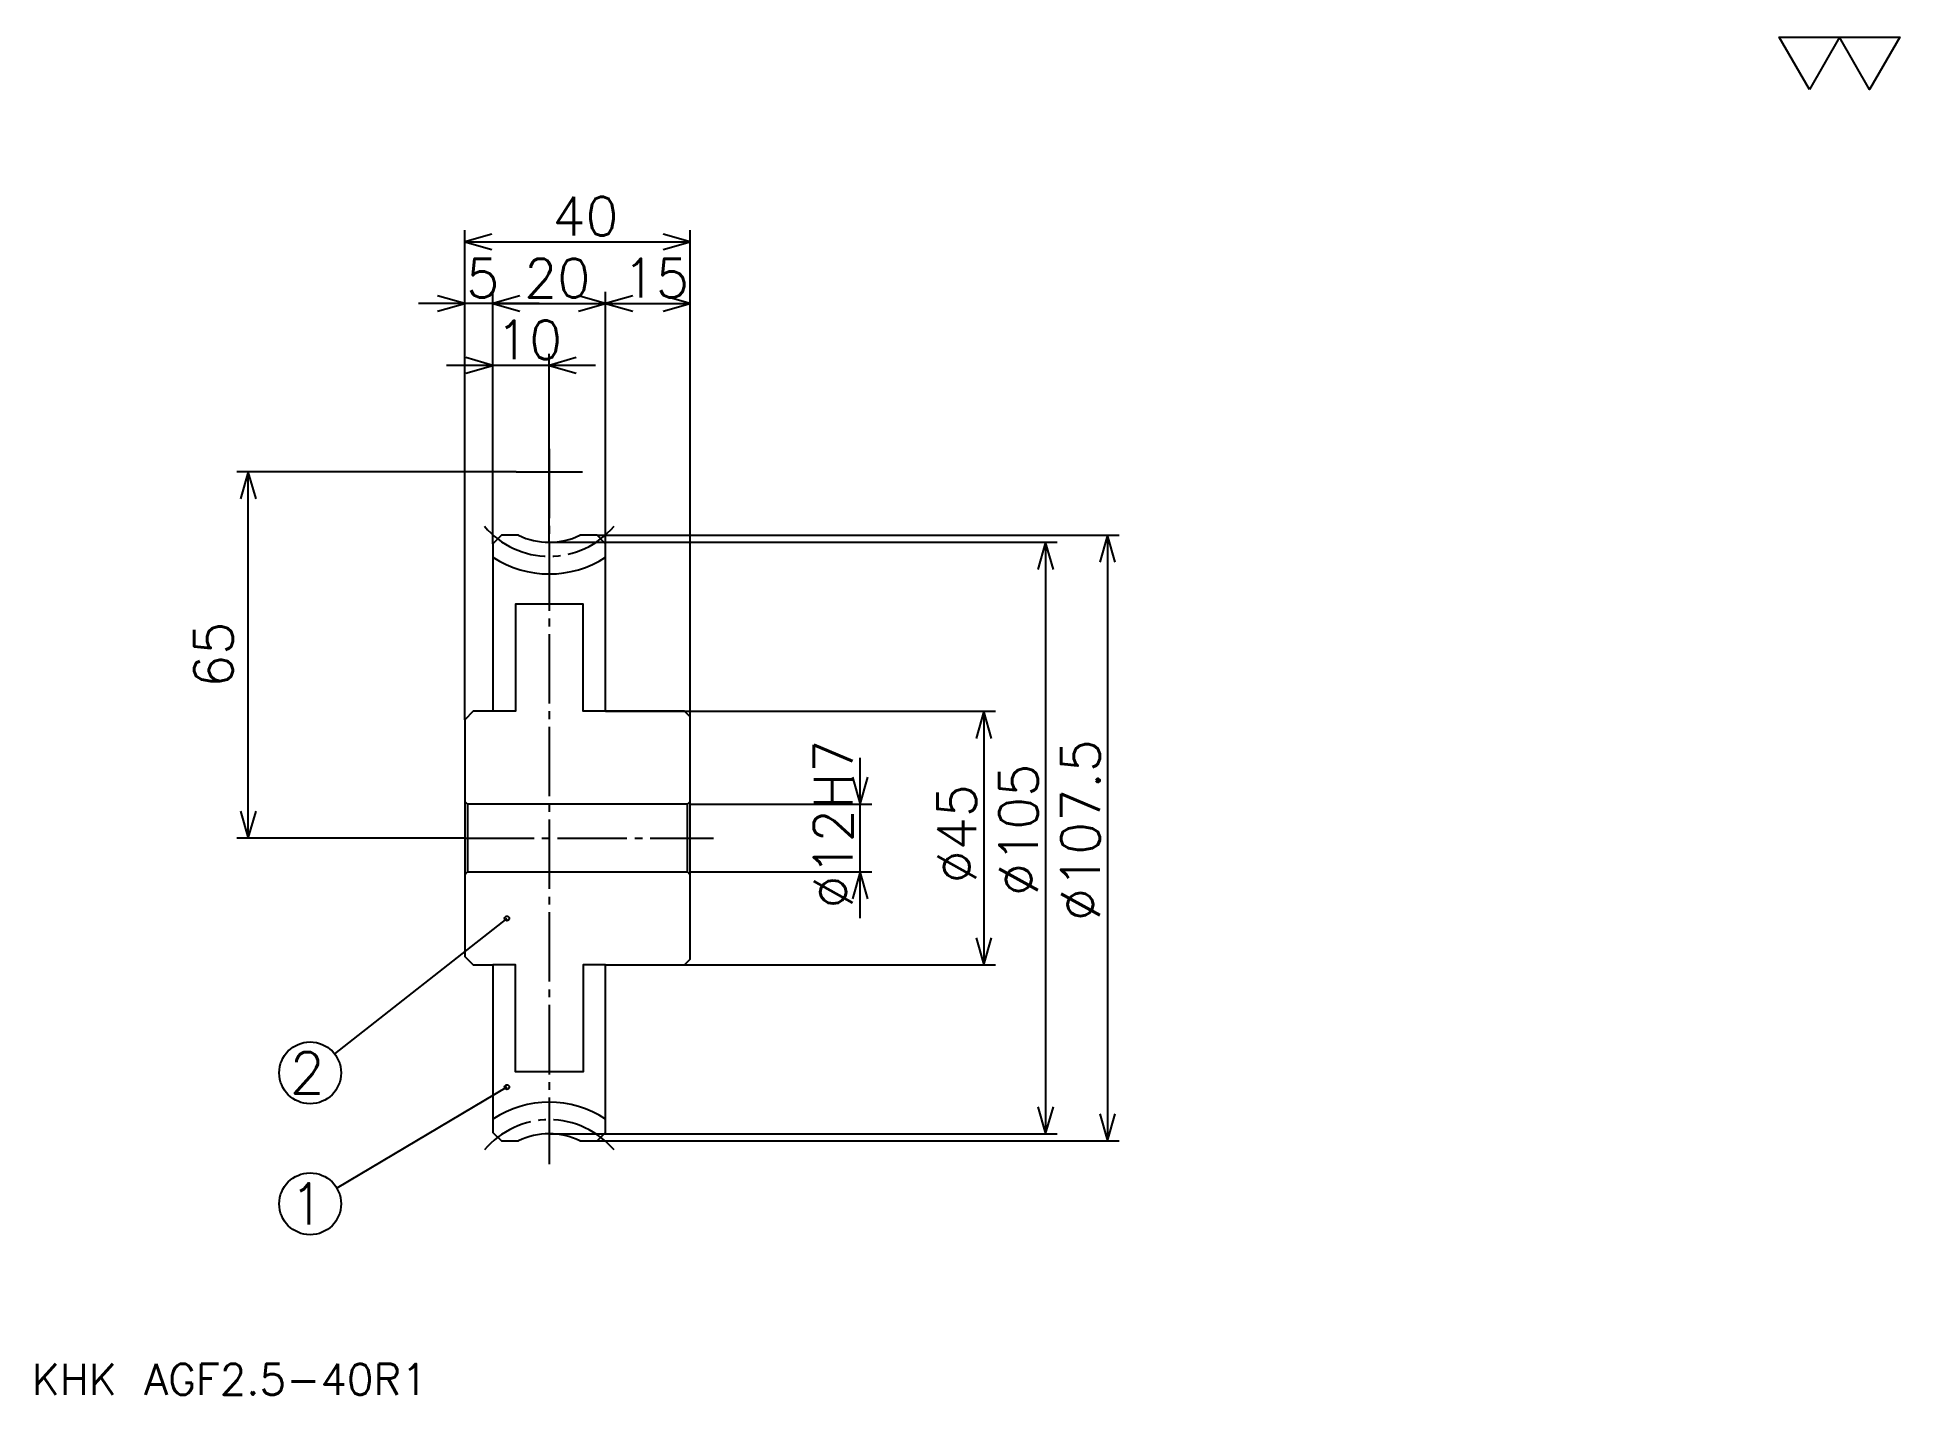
# Model space of a CAD drawing. Extents: x 15 to 345, y 15 to 256.
import ezdxf

# ---------------------------------------------------------------- set-up
doc = ezdxf.new("R2010")
doc.units = 0
doc.linetypes.add('DASHDOT', pattern=[16.451614, 12.33871, -1.370968, 1.370968, -1.370968])
doc.layers.get('0').update_dxf_attribs({"linetype": 'CONTINUOUS'})
doc.layers.add('DASHDOT', color=6, linetype='DASHDOT')
doc.styles.add('KANJI', font='TXT', dxfattribs={"bigfont": 'BIGFONT'})

msp = doc.modelspace()

# ---------------------------------------------------------------- linework, layer by layer
at = {"color": 5}
for p, q in [((90.483879, 167.641129), (90.483879, 221.794342)), ((130.483887, 167.641129), (130.483887, 221.794342)), ((90.483879, 219.7379), (130.483887, 219.7379)), ((103.709686, 208.770157), (82.258072, 208.770157)), ((95.483879, 167.641129), (95.483879, 210.826599)), ((95.483879, 208.770157), (115.483879, 208.770157)), ((115.483879, 167.641129), (115.483879, 210.826599)), ((115.483879, 208.770157), (130.483887, 208.770157)), ((105.483879, 166.391129), (105.483879, 199.858871)), ((113.709686, 197.802429), (87.258072, 197.802429)), ((99.596786, 178.891129), (50.040333, 178.891129)), ((52.096783, 113.891129), (52.096783, 178.891129)), ((90.483879, 134.891129), (90.483879, 167.641129)), ((95.483879, 166.141129), (95.483879, 167.641129)), ((105.483879, 166.391129), (130.483887, 166.391129)), ((113.983879, 167.641129), (130.483887, 167.641129)), ((115.483879, 166.141129), (115.483879, 167.641129)), ((130.483887, 167.641129), (206.572586, 167.641129)), ((130.483887, 135.391129), (130.483887, 167.641129)), ((130.483887, 166.391129), (195.604843, 166.391129)), ((193.548401, 166.391129), (193.548401, 61.391129)), ((204.516144, 167.641129), (204.516144, 60.141129)), ((115.483879, 136.391129), (130.483887, 136.391129)), ((130.483887, 136.391129), (184.6371, 136.391129)), ((182.580658, 136.391129), (182.580658, 91.391129)), ((160.645172, 99.665321), (160.645172, 128.116928)), ((130.483887, 119.891129), (162.70163, 119.891129)), ((90.483879, 113.891129), (50.040333, 113.891129)), ((130.483887, 107.891129), (162.70163, 107.891129)), ((97.983879, 99.641129), (67.377625, 75.608505)), ((115.483879, 91.391129), (130.483887, 91.391129)), ((130.483887, 91.391129), (184.6371, 91.391129)), ((97.983879, 69.703629), (67.779945, 51.771347)), ((105.483879, 61.391129), (130.483887, 61.391129)), ((113.983879, 60.141129), (130.483887, 60.141129)), ((130.483887, 61.391129), (195.604843, 61.391129)), ((130.483887, 60.141129), (206.572586, 60.141129))]:
    msp.add_line(p, q, dxfattribs=at)
at = {"color": 4}
for p, q in [((130.483887, 120.391129), (129.983887, 119.891129)), ((90.483879, 107.391129), (90.983879, 107.891129)), ((130.483887, 107.391129), (129.983887, 107.891129))]:
    msp.add_line(p, q, dxfattribs=at)
at = {"color": 7}
msp.add_lwpolyline([(329.032257, 246.7742), (323.685486, 256.041931), (345.072571, 256.041931), (339.7258, 246.7742), (334.379028, 256.041931), (329.032257, 246.7742)], dxfattribs=at)
at = {"color": 5}
for points in [[(95.282265, 221.108856), (90.483879, 219.7379), (95.282265, 218.366943)], [(125.685493, 218.366943), (130.483887, 219.7379), (125.685493, 221.108856)], [(85.685493, 207.3992), (90.483879, 208.770157), (85.685493, 210.141113)], [(100.282265, 210.141113), (95.483879, 208.770157), (100.282265, 207.3992)], [(100.282265, 210.141113), (95.483879, 208.770157), (100.282265, 207.3992)], [(110.685493, 207.3992), (115.483879, 208.770157), (110.685493, 210.141113)], [(120.282265, 210.141113), (115.483879, 208.770157), (120.282265, 207.3992)], [(125.685493, 207.3992), (130.483887, 208.770157), (125.685493, 210.141113)], [(90.685493, 196.431458), (95.483879, 197.802429), (90.685493, 199.173386)], [(110.282265, 199.173386), (105.483879, 197.802429), (110.282265, 196.431458)], [(53.467751, 174.092743), (52.096783, 178.891129), (50.725815, 174.092743)], [(194.919357, 161.592743), (193.548401, 166.391129), (192.177429, 161.592743)], [(205.8871, 162.842743), (204.516144, 167.641129), (203.145172, 162.842743)], [(183.951614, 131.592743), (182.580658, 136.391129), (181.209686, 131.592743)], [(159.2742, 124.689514), (160.645172, 119.891129), (162.016144, 124.689514)], [(50.725815, 118.689514), (52.096783, 113.891129), (53.467751, 118.689514)], [(162.016144, 103.092743), (160.645172, 107.891129), (159.2742, 103.092743)], [(181.209686, 96.189514), (182.580658, 91.391129), (183.951614, 96.189514)], [(192.177429, 66.189514), (193.548401, 61.391129), (194.919357, 66.189514)], [(203.145172, 64.939514), (204.516144, 60.141129), (205.8871, 64.939514)]]:
    msp.add_lwpolyline(points, dxfattribs=at)
at = {"color": 4}
for points in [[(100.035255, 167.641129), (96.983879, 167.641129), (95.483879, 166.141129), (95.483879, 136.391129), (91.983879, 136.391129), (90.483879, 134.891129), (90.483879, 107.391129)], [(115.483879, 136.391129), (115.483879, 166.141129), (113.983879, 167.641129), (110.932503, 167.641129)], [(115.483879, 136.391129), (111.483879, 136.391129), (111.483879, 155.391129), (99.483879, 155.391129), (99.483879, 136.391129), (95.483879, 136.391129)], [(115.483879, 91.391129), (129.483887, 91.391129), (130.483887, 92.391129), (130.483887, 135.391129), (129.483887, 136.391129), (115.483879, 136.391129)], [(90.483879, 120.391129), (90.983879, 119.891129), (90.983879, 107.891129), (129.983887, 107.891129), (129.983887, 119.891129), (90.983879, 119.891129)], [(90.483879, 107.391129), (90.483879, 92.891129), (91.983879, 91.391129), (95.483879, 91.391129), (95.483879, 61.641129), (96.983879, 60.141129), (100.035255, 60.141129)], [(115.483879, 91.391129), (111.483879, 91.391129), (111.483879, 72.391129), (99.483879, 72.391129), (99.483879, 91.391129), (95.483879, 91.391129)], [(110.932503, 60.141129), (113.983879, 60.141129), (115.483879, 61.641129), (115.483879, 91.391129)]]:
    msp.add_lwpolyline(points, dxfattribs=at)
at = {"color": 5}
for centre, radius in [((97.983879, 99.641129), 0.41129), ((63.064522, 72.221771), 5.483871), ((97.983879, 69.703629), 0.41129), ((63.064522, 48.971771), 5.483871)]:
    msp.add_circle(centre, radius, dxfattribs=at)
at = {"color": 4}
for centre, radius, start, end in [((105.483879, 178.891129), 12.5, 244.15806731, 295.84193269), ((105.483879, 178.891129), 18.125, 236.51462344, 303.48537656), ((105.483879, 48.891129), 18.125, 56.51462344, 123.48537656), ((105.483879, 48.891129), 12.5, 64.15806731, 115.84193269)]:
    msp.add_arc(centre, radius, start, end, dxfattribs=at)
at = {"layer": 'DASHDOT', "color": 7}
for p, q in [((105.483879, 183.004028), (105.483879, 56.028225)), ((99.596786, 178.891129), (111.370972, 178.891129)), ((90.483879, 113.891129), (134.596786, 113.891129))]:
    msp.add_line(p, q, dxfattribs=at)
for centre, start, end in [((105.483879, 178.891129), 220.00000449, 319.99999951), ((105.483879, 48.891129), 40.00000049, 139.99999551)]:
    msp.add_arc(centre, 15, start, end, dxfattribs=at)

# ---------------------------------------------------------------- texts
at = {"color": 7, "style": 'KANJI'}
for s, height, p in [('40', 6.854839, (106.028236, 220.834671)), ('5', 6.854839, (90.756058, 209.866928)), ('20', 6.854839, (101.028236, 209.866928)), ('15', 6.854839, (118.528236, 209.866928)), ('10', 6.854839, (96.028236, 198.8992)), ('2', 7.311828, (59.408607, 68.565857)), ('1', 7.311828, (59.408607, 45.315857)), ('KHK AGF2.5-40R1', 5.483871, (13.709678, 15.080646))]:
    msp.add_text(s, height=height, dxfattribs=at).set_placement(p)
for s, p in [('65', (49.354847, 140.564514)), ('%%c12H7', (159.2742, 101.38105)), ('%%c107.5', (203.145172, 99.153229)), ('%%c105', (192.177429, 103.608871)), ('%%c45', (181.209686, 105.836693))]:
    msp.add_text(s, height=6.854839, rotation=90, dxfattribs=at).set_placement(p)

doc.saveas('drawing.dxf')
